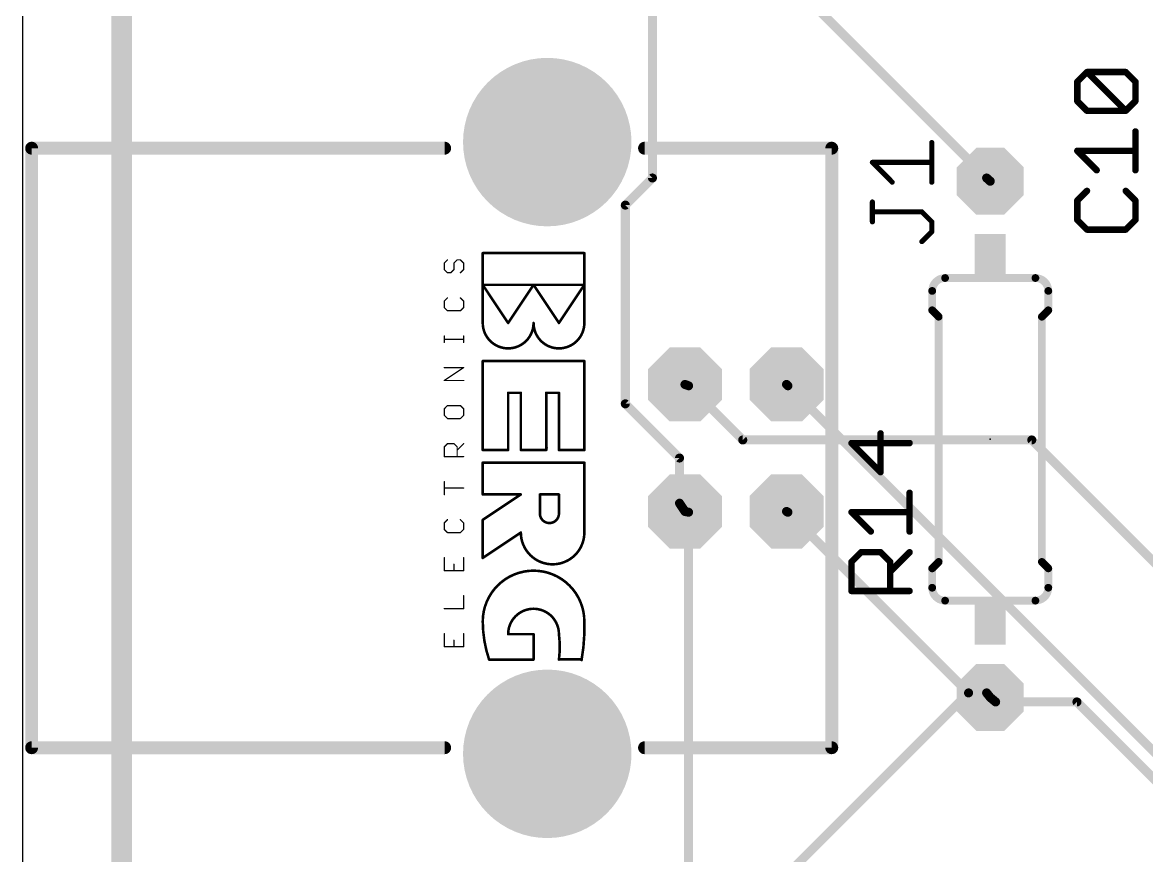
# Model space of a CAD drawing. Extents: x 0 to 100, y 0 to 50.
# Drawn here: x 0.05 to 22.17, y 17.25 to 33.64 of the extents above; entities that cross this region are included whole.
import ezdxf

# ---------------------------------------------------------------- set-up
doc = ezdxf.new("R2010")
doc.units = 0
for name, color, linetype in [('1', 14, 'CONTINUOUS'), ('16', 174, 'CONTINUOUS'), ('17', 94, 'CONTINUOUS'), ('20', 178, 'CONTINUOUS'), ('21', 251, 'CONTINUOUS'), ('23', 178, 'CONTINUOUS'), ('25', 251, 'CONTINUOUS')]:
    doc.layers.add(name, color=color, linetype=linetype)

# ---------------------------------------------------------------- blocks, each defined once
blk = doc.blocks.new('OCTAGONP')
at = {"const_width": 0.5}
blk.add_lwpolyline([(-0.25, -0.1036), (-0.25, 0.1036), (-0.1036, 0.25), (0.1036, 0.25), (0.25, 0.1036), (0.25, -0.1036), (0.1036, -0.25), (-0.1036, -0.25), (-0.25, -0.1036), (-0.25, 0.1036)], dxfattribs=at)
blk = doc.blocks.new('ROUNDP')
at = {"const_width": 0.5}
blk.add_lwpolyline([(0, -0.25, 1), (0, 0.25, 1), (0, -0.25)], format="xyb", dxfattribs=at)
blk = doc.blocks.new('RECT')
blk.add_solid([(-0.5, -0.5), (0.5, -0.5), (-0.5, 0.5), (0.5, 0.5)])

msp = doc.modelspace()

# ---------------------------------------------------------------- linework, layer by layer
at = {"layer": '1', "const_width": 0.1778}
for points in [[(12.446, 36.2712), (12.446, 30.5816)], [(19.0246, 30.5816), (13.5128, 36.0934)], [(12.446, 30.5816), (11.9126, 30.0482)], [(19.0246, 30.5816), (19.096, 30.518)], [(11.9126, 30.0482), (11.9126, 26.1366)], [(15.113, 26.4922), (15.086, 26.518)], [(15.113, 26.4922), (22.4028, 19.2024)], [(11.9126, 26.1366), (12.9794, 25.0698)], [(12.9794, 25.0698), (12.9794, 24.1808)], [(12.9794, 24.1808), (13.086, 24.018)], [(13.1572, 24.003), (13.086, 24.018)], [(13.1572, 13.8684), (13.1572, 24.003)], [(15.113, 24.003), (15.086, 24.018)], [(15.113, 24.003), (18.669, 20.447)], [(18.669, 20.447), (14.7574, 16.5354)], [(18.669, 20.447), (19.0246, 20.447)], [(18.669, 20.447), (19.096, 20.358)], [(19.0246, 20.447), (19.096, 20.358)], [(19.2024, 20.2692), (19.096, 20.358)], [(20.8026, 20.2692), (19.2024, 20.2692)], [(23.6474, 17.4244), (20.8026, 20.2692)]]:
    msp.add_lwpolyline(points, dxfattribs=at)
at = {"layer": '1', "const_width": 0.0889}
for points in [[(12.4016, 30.5816, 1), (12.4904, 30.5816)], [(12.4774, 30.5502, 1), (12.4146, 30.613)], [(19.0542, 30.6148, 1), (18.995, 30.5484)], [(18.9932, 30.5502, 1), (19.056, 30.613)], [(19.0664, 30.4848, 1), (19.1256, 30.5512)], [(11.9571, 30.0482, 1), (11.8682, 30.0482)], [(11.8812, 30.0796, 1), (11.944, 30.0168)], [(15.1167, 26.5501, 1), (15.0553, 26.4859)], [(15.1444, 26.5236, 1), (15.0816, 26.4608)], [(15.0823, 26.4601, 1), (15.1437, 26.5243)], [(11.944, 26.168, 1), (11.8812, 26.1052)], [(11.8682, 26.1366, 1), (11.9571, 26.1366)], [(13.0238, 25.0698, 1), (12.935, 25.0698)], [(12.948, 25.0384, 1), (13.0108, 25.1012)], [(13.0166, 24.2051, 1), (12.9422, 24.1565)], [(12.935, 24.1808, 1), (13.0238, 24.1808)], [(13.0952, 24.0615, 1), (13.0768, 23.9745)], [(13.0488, 23.9937, 1), (13.1232, 24.0423)], [(13.2017, 24.003, 1), (13.1128, 24.003)], [(13.148, 23.9595, 1), (13.1664, 24.0465)], [(15.1076, 24.0569, 1), (15.0644, 23.9791)], [(15.1444, 24.0344, 1), (15.0816, 23.9716)], [(15.0914, 23.9641, 1), (15.1346, 24.0419)], [(18.669, 20.4915, 1), (18.669, 20.4026)], [(18.6781, 20.4905, 1), (18.6599, 20.4035)], [(18.7004, 20.4156, 1), (18.6376, 20.4784)], [(18.6376, 20.4156, 1), (18.7004, 20.4784)], [(19.0593, 20.4748, 1), (18.9899, 20.4192)], [(19.0246, 20.4026, 1), (19.0246, 20.4915)], [(19.1245, 20.3921, 1), (19.0675, 20.3239)], [(19.0613, 20.3302, 1), (19.1307, 20.3858)], [(19.0869, 20.3145, 1), (19.1051, 20.4015)], [(19.2024, 20.3137, 1), (19.2024, 20.2248)], [(20.834, 20.3006, 1), (20.7712, 20.2378)], [(20.8026, 20.2248, 1), (20.8026, 20.3137)], [(19.1739, 20.2351, 1), (19.2309, 20.3033)]]:
    msp.add_lwpolyline(points, format="xyb", dxfattribs=at)
at = {"layer": '16'}
for points, const_width in [([(2, 2), (2, 48)], 0.4064), ([(13.1572, 26.4922), (13.086, 26.518)], 0.1778), ([(13.1572, 26.4922), (14.224, 25.4254)], 0.1778), ([(14.224, 25.4254), (19.9136, 25.4254)], 0.1778), ([(19.9136, 25.4254), (26.1366, 19.2024)], 0.1778)]:
    msp.add_lwpolyline(points, dxfattribs=dict(at, const_width=const_width))
at = {"layer": '16', "const_width": 0.0889}
for points in [[(13.1011, 26.5598, 1), (13.0709, 26.4762)], [(13.1886, 26.5236, 1), (13.1258, 26.4608)], [(13.1421, 26.4504, 1), (13.1723, 26.534)], [(14.224, 25.4699, 1), (14.224, 25.3809)], [(14.1926, 25.394, 1), (14.2554, 25.4568)], [(19.945, 25.4568, 1), (19.8822, 25.394)], [(19.9136, 25.3809, 1), (19.9136, 25.4699)]]:
    msp.add_lwpolyline(points, format="xyb", dxfattribs=at)
at = {"layer": '20'}
msp.add_line((0.046, 50.038), (0.046, 0.038), dxfattribs=at)
at = {"layer": '21'}
for points, const_width in [([(0.226, 31.168), (0.226, 19.368)], 0.254), ([(8.356, 31.168), (0.226, 31.168)], 0.254), ([(15.976, 31.168), (12.291, 31.168)], 0.254), ([(15.976, 19.368), (15.976, 31.168)], 0.254), ([(11.106, 29.103), (9.106, 29.103)], 0.0508), ([(9.106, 29.103), (9.106, 28.478)], 0.0508), ([(11.106, 28.478), (11.106, 29.103)], 0.0508), ([(8.4119, 28.9707), (8.3484, 28.9071)], 0.0254), ([(8.3484, 28.9071), (8.3484, 28.78)], 0.0254), ([(8.3484, 28.78), (8.4119, 28.7165)], 0.0254), ([(8.4755, 28.7165), (8.539, 28.78)], 0.0254), ([(8.539, 28.9071), (8.6026, 28.9707)], 0.0254), ([(8.539, 28.78), (8.539, 28.9071)], 0.0254), ([(8.6026, 28.9707), (8.6661, 28.9707)], 0.0254), ([(8.6661, 28.9707), (8.7297, 28.9071)], 0.0254), ([(8.7297, 28.78), (8.6661, 28.7165)], 0.0254), ([(8.7297, 28.9071), (8.7297, 28.78)], 0.0254), ([(8.4119, 28.7165), (8.4755, 28.7165)], 0.0254), ([(19.985, 28.613), (18.207, 28.613)], 0.1524), ([(9.106, 28.478), (10.106, 28.478)], 0.0508), ([(9.606, 27.728), (9.106, 28.478)], 0.0508), ([(9.106, 27.728), (9.106, 28.478)], 0.0508), ([(10.106, 28.478), (9.606, 27.728)], 0.0508), ([(10.106, 28.478), (11.106, 28.478)], 0.0508), ([(10.606, 27.728), (10.106, 28.478)], 0.0508), ([(11.106, 28.478), (10.606, 27.728)], 0.0508), ([(11.106, 27.728), (11.106, 28.478)], 0.0508), ([(17.953, 28.359), (17.953, 27.978)], 0.1524), ([(20.239, 28.359), (20.239, 27.978)], 0.1524), ([(8.4119, 28.2223), (8.3484, 28.1587)], 0.0254), ([(8.3484, 28.1587), (8.3484, 28.0316)], 0.0254), ([(8.7297, 28.1587), (8.6661, 28.2223)], 0.0254), ([(8.7297, 28.0316), (8.7297, 28.1587)], 0.0254), ([(8.3484, 28.0316), (8.4119, 27.9681)], 0.0254), ([(8.4119, 27.9681), (8.6661, 27.9681)], 0.0254), ([(8.6661, 27.9681), (8.7297, 28.0316)], 0.0254), ([(18.08, 27.851), (17.953, 27.978)], 0.1524), ([(18.08, 27.851), (18.08, 23.025)], 0.1524), ([(20.112, 27.851), (20.239, 27.978)], 0.1524), ([(20.112, 27.851), (20.112, 23.025)], 0.1524), ([(8.3484, 27.3444), (8.3484, 27.4715)], 0.0254), ([(8.7297, 27.3444), (8.7297, 27.4715)], 0.0254), ([(8.7297, 27.4079), (8.3484, 27.4079)], 0.0254), ([(11.106, 26.978), (9.106, 26.978)], 0.0508), ([(9.106, 26.978), (9.106, 25.228)], 0.0508), ([(11.106, 25.228), (11.106, 26.978)], 0.0508), ([(8.3484, 26.596), (8.7297, 26.8502)], 0.0254), ([(8.7297, 26.8502), (8.3484, 26.8502)], 0.0254), ([(8.7297, 26.596), (8.3484, 26.596)], 0.0254), ([(9.606, 25.228), (9.606, 26.353)], 0.0508), ([(9.606, 26.353), (9.856, 26.353)], 0.0508), ([(9.856, 26.353), (9.856, 25.228)], 0.0508), ([(10.356, 25.228), (10.356, 26.353)], 0.0508), ([(10.356, 26.353), (10.606, 26.353)], 0.0508), ([(10.606, 26.353), (10.606, 25.228)], 0.0508), ([(8.4119, 26.1018), (8.3484, 26.0382)], 0.0254), ([(8.6661, 26.1018), (8.4119, 26.1018)], 0.0254), ([(8.7297, 26.0382), (8.6661, 26.1018)], 0.0254), ([(8.3484, 26.0382), (8.3484, 25.9111)], 0.0254), ([(8.3484, 25.9111), (8.4119, 25.8475)], 0.0254), ([(8.6661, 25.8475), (8.7297, 25.9111)], 0.0254), ([(8.7297, 25.9111), (8.7297, 26.0382)], 0.0254), ([(8.4119, 25.8475), (8.6661, 25.8475)], 0.0254), ([(8.3484, 25.2898), (8.4119, 25.3534)], 0.0254), ([(8.3484, 25.0991), (8.3484, 25.2898)], 0.0254), ([(8.4119, 25.3534), (8.539, 25.3534)], 0.0254), ([(8.539, 25.3534), (8.6026, 25.2898)], 0.0254), ([(8.6026, 25.2262), (8.7297, 25.3534)], 0.0254), ([(8.6026, 25.2898), (8.6026, 25.0991)], 0.0254), ([(9.106, 25.228), (9.606, 25.228)], 0.0508), ([(9.856, 25.228), (10.356, 25.228)], 0.0508), ([(10.606, 25.228), (11.106, 25.228)], 0.0508), ([(8.7297, 25.0991), (8.3484, 25.0991)], 0.0254), ([(11.106, 24.978), (9.106, 24.978)], 0.0508), ([(9.106, 24.978), (9.106, 24.353)], 0.0508), ([(11.106, 24.978), (11.106, 23.603)], 0.0508), ([(8.3484, 24.3507), (8.3484, 24.6049)], 0.0254), ([(8.7297, 24.4778), (8.3484, 24.4778)], 0.0254), ([(9.106, 24.353), (9.856, 24.353)], 0.0508), ([(9.856, 24.353), (9.106, 23.853)], 0.0508), ([(10.606, 24.353), (10.231, 24.353)], 0.0508), ([(10.231, 24.353), (10.231, 23.978)], 0.0508), ([(10.606, 24.353), (10.606, 23.978)], 0.0508), ([(8.4119, 23.8565), (8.3484, 23.793)], 0.0254), ([(8.3484, 23.793), (8.3484, 23.6659)], 0.0254), ([(8.3484, 23.6659), (8.4119, 23.6023)], 0.0254), ([(8.7297, 23.793), (8.6661, 23.8565)], 0.0254), ([(8.6661, 23.6023), (8.7297, 23.6659)], 0.0254), ([(8.7297, 23.6659), (8.7297, 23.793)], 0.0254), ([(9.106, 23.853), (9.106, 23.103)], 0.0508), ([(8.4119, 23.6023), (8.6661, 23.6023)], 0.0254), ([(9.106, 23.103), (9.856, 23.603)], 0.0508), ([(8.3484, 23.1081), (8.3484, 22.8539)], 0.0254), ([(8.7297, 22.8539), (8.7297, 23.1081)], 0.0254), ([(18.08, 23.025), (17.953, 22.898)], 0.1524), ([(20.112, 23.025), (20.239, 22.898)], 0.1524), ([(8.3484, 22.8539), (8.7297, 22.8539)], 0.0254), ([(8.539, 22.8539), (8.539, 22.981)], 0.0254), ([(17.953, 22.517), (17.953, 22.898)], 0.1524), ([(20.239, 22.517), (20.239, 22.898)], 0.1524), ([(8.7297, 22.1055), (8.7297, 22.3597)], 0.0254), ([(19.985, 22.263), (18.207, 22.263)], 0.1524), ([(8.3484, 22.1055), (8.7297, 22.1055)], 0.0254), ([(8.3484, 21.6113), (8.3484, 21.3571)], 0.0254), ([(8.539, 21.3571), (8.539, 21.4842)], 0.0254), ([(8.7297, 21.3571), (8.7297, 21.6113)], 0.0254), ([(10.106, 21.603), (9.606, 21.603)], 0.0508), ([(10.106, 21.603), (10.106, 21.103)], 0.0508), ([(8.3484, 21.3571), (8.7297, 21.3571)], 0.0254), ([(10.106, 21.103), (9.231, 21.103)], 0.0508), ([(10.606, 21.108), (11.051, 21.108)], 0.0508), ([(0.226, 19.368), (8.356, 19.368)], 0.254), ([(12.291, 19.368), (15.976, 19.368)], 0.254)]:
    msp.add_lwpolyline(points, dxfattribs=dict(at, const_width=const_width))
for points, const_width in [([(0.2895, 31.168, 1), (0.1625, 31.168)], 0.127), ([(0.226, 31.2315, 1), (0.226, 31.1045)], 0.127), ([(8.356, 31.1045, 1), (8.356, 31.2315)], 0.127), ([(12.291, 31.2315, 1), (12.291, 31.1045)], 0.127), ([(16.0395, 31.168, 1), (15.9125, 31.168)], 0.127), ([(15.976, 31.1045, 1), (15.976, 31.2315)], 0.127), ([(9.106, 29.1157, 1), (9.106, 29.0903)], 0.0254), ([(9.1187, 29.103, 1), (9.0933, 29.103)], 0.0254), ([(11.1187, 29.103, 1), (11.0933, 29.103)], 0.0254), ([(11.106, 29.0903, 1), (11.106, 29.1157)], 0.0254), ([(8.3547, 28.9071, 1), (8.342, 28.9071)], 0.0127), ([(8.3439, 28.9116, 1), (8.3529, 28.9026)], 0.0127), ([(8.3529, 28.7845, 1), (8.3439, 28.7755)], 0.0127), ([(8.342, 28.78, 1), (8.3547, 28.78)], 0.0127), ([(8.4164, 28.9662, 1), (8.4074, 28.9752)], 0.0127), ([(8.5454, 28.9071, 1), (8.5327, 28.9071)], 0.0127), ([(8.5345, 28.9116, 1), (8.5435, 28.9026)], 0.0127), ([(8.5327, 28.78, 1), (8.5454, 28.78)], 0.0127), ([(8.5435, 28.7755, 1), (8.5345, 28.7845)], 0.0127), ([(8.6026, 28.977, 1), (8.6026, 28.9643)], 0.0127), ([(8.6071, 28.9662, 1), (8.5981, 28.9752)], 0.0127), ([(8.6706, 28.9752, 1), (8.6617, 28.9662)], 0.0127), ([(8.6661, 28.9643, 1), (8.6661, 28.977)], 0.0127), ([(8.7361, 28.9071, 1), (8.7234, 28.9071)], 0.0127), ([(8.7234, 28.78, 1), (8.7361, 28.78)], 0.0127), ([(8.7252, 28.9026, 1), (8.7342, 28.9116)], 0.0127), ([(8.7342, 28.7755, 1), (8.7252, 28.7845)], 0.0127), ([(8.4119, 28.7228, 1), (8.4119, 28.7101)], 0.0127), ([(8.4074, 28.712, 1), (8.4164, 28.721)], 0.0127), ([(8.471, 28.721, 1), (8.48, 28.712)], 0.0127), ([(8.4755, 28.7101, 1), (8.4755, 28.7228)], 0.0127), ([(8.6617, 28.721, 1), (8.6706, 28.712)], 0.0127), ([(18.207, 28.613, 0.4142), (17.953, 28.359)], 0.1524), ([(18.207, 28.6511, 1), (18.207, 28.5749)], 0.0762), ([(18.207, 28.5749, 1), (18.207, 28.6511)], 0.0762), ([(20.239, 28.359, 0.4142), (19.985, 28.613)], 0.1524), ([(19.985, 28.6511, 1), (19.985, 28.5749)], 0.0762), ([(19.985, 28.5749, 1), (19.985, 28.6511)], 0.0762), ([(9.106, 28.4907, 1), (9.106, 28.4653)], 0.0254), ([(9.1166, 28.485, 1), (9.0954, 28.471)], 0.0254), ([(9.1187, 28.478, 1), (9.0933, 28.478)], 0.0254), ([(9.0933, 28.478, 1), (9.1187, 28.478)], 0.0254), ([(10.106, 28.4907, 1), (10.106, 28.4653)], 0.0254), ([(10.1166, 28.485, 1), (10.0954, 28.471)], 0.0254), ([(10.1166, 28.471, 1), (10.0954, 28.485)], 0.0254), ([(10.106, 28.4653, 1), (10.106, 28.4907)], 0.0254), ([(11.1187, 28.478, 1), (11.0933, 28.478)], 0.0254), ([(11.0933, 28.478, 1), (11.1187, 28.478)], 0.0254), ([(11.1166, 28.471, 1), (11.0954, 28.485)], 0.0254), ([(11.106, 28.4653, 1), (11.106, 28.4907)], 0.0254), ([(17.9911, 28.359, 1), (17.9149, 28.359)], 0.0762), ([(17.9149, 28.359, 1), (17.9911, 28.359)], 0.0762), ([(20.2771, 28.359, 1), (20.2009, 28.359)], 0.0762), ([(20.2009, 28.359, 1), (20.2771, 28.359)], 0.0762), ([(8.3547, 28.1587, 1), (8.342, 28.1587)], 0.0127), ([(8.3439, 28.1632, 1), (8.3529, 28.1542)], 0.0127), ([(8.4164, 28.2178, 1), (8.4074, 28.2268)], 0.0127), ([(8.6706, 28.2268, 1), (8.6617, 28.2178)], 0.0127), ([(8.7361, 28.1587, 1), (8.7234, 28.1587)], 0.0127), ([(8.7252, 28.1542, 1), (8.7342, 28.1632)], 0.0127), ([(8.3529, 28.0361, 1), (8.3439, 28.0271)], 0.0127), ([(8.342, 28.0316, 1), (8.3547, 28.0316)], 0.0127), ([(8.4119, 27.9744, 1), (8.4119, 27.9617)], 0.0127), ([(8.4074, 27.9636, 1), (8.4164, 27.9725)], 0.0127), ([(8.6617, 27.9725, 1), (8.6706, 27.9636)], 0.0127), ([(8.6661, 27.9617, 1), (8.6661, 27.9744)], 0.0127), ([(8.7234, 28.0316, 1), (8.7361, 28.0316)], 0.0127), ([(8.7342, 28.0271, 1), (8.7252, 28.0361)], 0.0127), ([(17.9149, 27.978, 1), (17.9911, 27.978)], 0.0762), ([(17.9799, 28.0049, 1), (17.9261, 27.9511)], 0.0762), ([(18.1181, 27.851, 1), (18.0419, 27.851)], 0.0762), ([(18.0531, 27.8241, 1), (18.1069, 27.8779)], 0.0762), ([(20.1501, 27.851, 1), (20.0739, 27.851)], 0.0762), ([(20.0851, 27.8779, 1), (20.1389, 27.8241)], 0.0762), ([(20.2009, 27.978, 1), (20.2771, 27.978)], 0.0762), ([(20.2659, 27.9511, 1), (20.2121, 28.0049)], 0.0762), ([(9.106, 27.728, 1), (10.106, 27.728)], 0.0508), ([(9.1187, 27.728, 1), (9.0933, 27.728)], 0.0254), ([(9.0933, 27.728, 1), (9.1187, 27.728)], 0.0254), ([(9.5954, 27.735, 1), (9.6166, 27.721)], 0.0254), ([(9.5954, 27.721, 1), (9.6166, 27.735)], 0.0254), ([(10.106, 27.728, 1), (11.106, 27.728)], 0.0508), ([(10.1187, 27.728, 1), (10.0933, 27.728)], 0.0254), ([(10.1187, 27.728, 1), (10.0933, 27.728)], 0.0254), ([(10.5954, 27.735, 1), (10.6166, 27.721)], 0.0254), ([(10.5954, 27.721, 1), (10.6166, 27.735)], 0.0254), ([(11.1187, 27.728, 1), (11.0933, 27.728)], 0.0254), ([(11.0933, 27.728, 1), (11.1187, 27.728)], 0.0254), ([(8.3547, 27.4715, 1), (8.342, 27.4715)], 0.0127), ([(8.7361, 27.4715, 1), (8.7234, 27.4715)], 0.0127), ([(8.3484, 27.4143, 1), (8.3484, 27.4016)], 0.0127), ([(8.342, 27.3444, 1), (8.3547, 27.3444)], 0.0127), ([(8.7234, 27.3444, 1), (8.7361, 27.3444)], 0.0127), ([(8.7297, 27.4016, 1), (8.7297, 27.4143)], 0.0127), ([(9.106, 26.9907, 1), (9.106, 26.9653)], 0.0254), ([(9.1187, 26.978, 1), (9.0933, 26.978)], 0.0254), ([(11.1187, 26.978, 1), (11.0933, 26.978)], 0.0254), ([(11.106, 26.9653, 1), (11.106, 26.9907)], 0.0254), ([(8.3484, 26.8565, 1), (8.3484, 26.8438)], 0.0127), ([(8.7332, 26.8449, 1), (8.7262, 26.8555)], 0.0127), ([(8.7297, 26.8438, 1), (8.7297, 26.8565)], 0.0127), ([(8.3484, 26.6023, 1), (8.3484, 26.5896)], 0.0127), ([(8.3449, 26.6012, 1), (8.3519, 26.5907)], 0.0127), ([(8.7297, 26.5896, 1), (8.7297, 26.6023)], 0.0127), ([(9.6187, 26.353, 1), (9.5933, 26.353)], 0.0254), ([(9.606, 26.3657, 1), (9.606, 26.3403)], 0.0254), ([(9.8687, 26.353, 1), (9.8433, 26.353)], 0.0254), ([(9.856, 26.3403, 1), (9.856, 26.3657)], 0.0254), ([(10.3687, 26.353, 1), (10.3433, 26.353)], 0.0254), ([(10.356, 26.3657, 1), (10.356, 26.3403)], 0.0254), ([(10.6187, 26.353, 1), (10.5933, 26.353)], 0.0254), ([(10.606, 26.3403, 1), (10.606, 26.3657)], 0.0254), ([(8.4119, 26.1081, 1), (8.4119, 26.0954)], 0.0127), ([(8.4164, 26.0973, 1), (8.4074, 26.1063)], 0.0127), ([(8.6706, 26.1063, 1), (8.6617, 26.0973)], 0.0127), ([(8.6661, 26.0954, 1), (8.6661, 26.1081)], 0.0127), ([(8.3547, 26.0382, 1), (8.342, 26.0382)], 0.0127), ([(8.3439, 26.0427, 1), (8.3529, 26.0337)], 0.0127), ([(8.3529, 25.9156, 1), (8.3439, 25.9066)], 0.0127), ([(8.342, 25.9111, 1), (8.3547, 25.9111)], 0.0127), ([(8.7361, 26.0382, 1), (8.7234, 26.0382)], 0.0127), ([(8.7234, 25.9111, 1), (8.7361, 25.9111)], 0.0127), ([(8.7252, 26.0337, 1), (8.7342, 26.0427)], 0.0127), ([(8.7342, 25.9066, 1), (8.7252, 25.9156)], 0.0127), ([(8.4119, 25.8539, 1), (8.4119, 25.8412)], 0.0127), ([(8.4074, 25.8431, 1), (8.4164, 25.852)], 0.0127), ([(8.6617, 25.852, 1), (8.6706, 25.8431)], 0.0127), ([(8.6661, 25.8412, 1), (8.6661, 25.8539)], 0.0127), ([(8.3547, 25.2898, 1), (8.342, 25.2898)], 0.0127), ([(8.3439, 25.2943, 1), (8.3529, 25.2853)], 0.0127), ([(8.4119, 25.3597, 1), (8.4119, 25.347)], 0.0127), ([(8.4164, 25.3489, 1), (8.4074, 25.3578)], 0.0127), ([(8.5435, 25.3578, 1), (8.5345, 25.3489)], 0.0127), ([(8.539, 25.347, 1), (8.539, 25.3597)], 0.0127), ([(8.6089, 25.2898, 1), (8.5962, 25.2898)], 0.0127), ([(8.5981, 25.2307, 1), (8.6071, 25.2218)], 0.0127), ([(8.5981, 25.2853, 1), (8.6071, 25.2943)], 0.0127), ([(8.7342, 25.3489, 1), (8.7252, 25.3578)], 0.0127), ([(9.106, 25.2407, 1), (9.106, 25.2153)], 0.0254), ([(9.0933, 25.228, 1), (9.1187, 25.228)], 0.0254), ([(9.5933, 25.228, 1), (9.6187, 25.228)], 0.0254), ([(9.606, 25.2153, 1), (9.606, 25.2407)], 0.0254), ([(9.856, 25.2407, 1), (9.856, 25.2153)], 0.0254), ([(9.8433, 25.228, 1), (9.8687, 25.228)], 0.0254), ([(10.3433, 25.228, 1), (10.3687, 25.228)], 0.0254), ([(10.356, 25.2153, 1), (10.356, 25.2407)], 0.0254), ([(10.606, 25.2407, 1), (10.606, 25.2153)], 0.0254), ([(10.5933, 25.228, 1), (10.6187, 25.228)], 0.0254), ([(11.0933, 25.228, 1), (11.1187, 25.228)], 0.0254), ([(11.106, 25.2153, 1), (11.106, 25.2407)], 0.0254), ([(8.3484, 25.1055, 1), (8.3484, 25.0928)], 0.0127), ([(8.342, 25.0991, 1), (8.3547, 25.0991)], 0.0127), ([(8.5962, 25.0991, 1), (8.6089, 25.0991)], 0.0127), ([(8.7297, 25.0928, 1), (8.7297, 25.1055)], 0.0127), ([(9.106, 24.9907, 1), (9.106, 24.9653)], 0.0254), ([(9.1187, 24.978, 1), (9.0933, 24.978)], 0.0254), ([(11.1187, 24.978, 1), (11.0933, 24.978)], 0.0254), ([(11.106, 24.9653, 1), (11.106, 24.9907)], 0.0254), ([(8.3547, 24.6049, 1), (8.342, 24.6049)], 0.0127), ([(8.3484, 24.4842, 1), (8.3484, 24.4715)], 0.0127), ([(8.342, 24.3507, 1), (8.3547, 24.3507)], 0.0127), ([(8.7297, 24.4715, 1), (8.7297, 24.4842)], 0.0127), ([(9.106, 24.3657, 1), (9.106, 24.3403)], 0.0254), ([(9.0933, 24.353, 1), (9.1187, 24.353)], 0.0254), ([(9.863, 24.3424, 1), (9.849, 24.3636)], 0.0254), ([(9.856, 24.3403, 1), (9.856, 24.3657)], 0.0254), ([(10.231, 24.3657, 1), (10.231, 24.3403)], 0.0254), ([(10.2437, 24.353, 1), (10.2183, 24.353)], 0.0254), ([(10.6187, 24.353, 1), (10.5933, 24.353)], 0.0254), ([(10.606, 24.3403, 1), (10.606, 24.3657)], 0.0254), ([(10.231, 23.978, 1), (10.606, 23.978)], 0.0508), ([(10.2437, 23.978, 1), (10.2183, 23.978)], 0.0254), ([(10.2183, 23.978, 1), (10.2437, 23.978)], 0.0254), ([(10.6187, 23.978, 1), (10.5933, 23.978)], 0.0254), ([(10.5933, 23.978, 1), (10.6187, 23.978)], 0.0254), ([(8.3547, 23.793, 1), (8.342, 23.793)], 0.0127), ([(8.3439, 23.7975, 1), (8.3529, 23.7885)], 0.0127), ([(8.3529, 23.6704, 1), (8.3439, 23.6614)], 0.0127), ([(8.4164, 23.852, 1), (8.4074, 23.861)], 0.0127), ([(8.6706, 23.861, 1), (8.6617, 23.852)], 0.0127), ([(8.7361, 23.793, 1), (8.7234, 23.793)], 0.0127), ([(8.7252, 23.7885, 1), (8.7342, 23.7975)], 0.0127), ([(8.7342, 23.6614, 1), (8.7252, 23.6704)], 0.0127), ([(9.1187, 23.853, 1), (9.0933, 23.853)], 0.0254), ([(9.099, 23.8636, 1), (9.113, 23.8424)], 0.0254), ([(8.342, 23.6659, 1), (8.3547, 23.6659)], 0.0127), ([(8.4119, 23.6087, 1), (8.4119, 23.596)], 0.0127), ([(8.4074, 23.5978, 1), (8.4164, 23.6068)], 0.0127), ([(8.6617, 23.6068, 1), (8.6706, 23.5978)], 0.0127), ([(8.6661, 23.596, 1), (8.6661, 23.6087)], 0.0127), ([(8.7234, 23.6659, 1), (8.7361, 23.6659)], 0.0127), ([(9.856, 23.603, 1), (11.106, 23.603)], 0.0508), ([(9.8687, 23.603, 1), (9.8433, 23.603)], 0.0254), ([(9.863, 23.5924, 1), (9.849, 23.6136)], 0.0254), ([(11.1187, 23.603, 1), (11.0933, 23.603)], 0.0254), ([(11.0933, 23.603, 1), (11.1187, 23.603)], 0.0254), ([(8.3547, 23.1081, 1), (8.342, 23.1081)], 0.0127), ([(8.7361, 23.1081, 1), (8.7234, 23.1081)], 0.0127), ([(9.099, 23.1136, 1), (9.113, 23.0924)], 0.0254), ([(9.0933, 23.103, 1), (9.1187, 23.103)], 0.0254), ([(18.0419, 23.025, 1), (18.1181, 23.025)], 0.0762), ([(18.1069, 22.9981, 1), (18.0531, 23.0519)], 0.0762), ([(20.0739, 23.025, 1), (20.1501, 23.025)], 0.0762), ([(20.1389, 23.0519, 1), (20.0851, 22.9981)], 0.0762), ([(8.3484, 22.8602, 1), (8.3484, 22.8475)], 0.0127), ([(8.342, 22.8539, 1), (8.3547, 22.8539)], 0.0127), ([(8.5454, 22.981, 1), (8.5327, 22.981)], 0.0127), ([(8.5327, 22.8539, 1), (8.5454, 22.8539)], 0.0127), ([(8.7234, 22.8539, 1), (8.7361, 22.8539)], 0.0127), ([(8.7297, 22.8475, 1), (8.7297, 22.8602)], 0.0127), ([(11.106, 21.853, 1), (9.106, 21.853)], 0.0508), ([(17.9911, 22.898, 1), (17.9149, 22.898)], 0.0762), ([(17.9261, 22.9249, 1), (17.9799, 22.8711)], 0.0762), ([(20.2771, 22.898, 1), (20.2009, 22.898)], 0.0762), ([(20.2121, 22.8711, 1), (20.2659, 22.9249)], 0.0762), ([(17.953, 22.517, 0.4142), (18.207, 22.263)], 0.1524), ([(17.9911, 22.517, 1), (17.9149, 22.517)], 0.0762), ([(19.985, 22.263, 0.4142), (20.239, 22.517)], 0.1524), ([(20.2771, 22.517, 1), (20.2009, 22.517)], 0.0762), ([(8.7361, 22.3597, 1), (8.7234, 22.3597)], 0.0127), ([(17.9149, 22.517, 1), (17.9911, 22.517)], 0.0762), ([(20.2009, 22.517, 1), (20.2771, 22.517)], 0.0762), ([(10.606, 21.603, 1), (9.606, 21.603)], 0.0508), ([(18.207, 22.3011, 1), (18.207, 22.2249)], 0.0762), ([(18.207, 22.2249, 1), (18.207, 22.3011)], 0.0762), ([(19.985, 22.3011, 1), (19.985, 22.2249)], 0.0762), ([(19.985, 22.2249, 1), (19.985, 22.3011)], 0.0762), ([(8.3484, 22.1118, 1), (8.3484, 22.0991)], 0.0127), ([(8.7234, 22.1055, 1), (8.7361, 22.1055)], 0.0127), ([(8.7297, 22.0991, 1), (8.7297, 22.1118)], 0.0127), ([(9.106, 21.853, 0.0806), (9.231, 21.103)], 0.0508), ([(9.1187, 21.8531, 1), (9.0933, 21.8529)], 0.0254), ([(9.0933, 21.853, 1), (9.1187, 21.853)], 0.0254), ([(11.051, 21.093, 0.0527), (11.106, 21.853)], 0.0508), ([(11.1187, 21.8534, 1), (11.0933, 21.8526)], 0.0254), ([(11.0933, 21.853, 1), (11.1187, 21.853)], 0.0254), ([(8.3547, 21.6113, 1), (8.342, 21.6113)], 0.0127), ([(8.5454, 21.4842, 1), (8.5327, 21.4842)], 0.0127), ([(8.7361, 21.6113, 1), (8.7234, 21.6113)], 0.0127), ([(9.606, 21.6157, 1), (9.606, 21.5903)], 0.0254), ([(9.5933, 21.603, 1), (9.6187, 21.603)], 0.0254), ([(10.1187, 21.603, 1), (10.0933, 21.603)], 0.0254), ([(10.106, 21.5903, 1), (10.106, 21.6157)], 0.0254), ([(10.606, 21.103, 0.0664), (10.606, 21.603)], 0.0508), ([(10.6186, 21.6047, 1), (10.5934, 21.6013)], 0.0254), ([(10.5933, 21.603, 1), (10.6187, 21.603)], 0.0254), ([(8.3484, 21.3634, 1), (8.3484, 21.3507)], 0.0127), ([(8.342, 21.3571, 1), (8.3547, 21.3571)], 0.0127), ([(8.5327, 21.3571, 1), (8.5454, 21.3571)], 0.0127), ([(8.7234, 21.3571, 1), (8.7361, 21.3571)], 0.0127), ([(8.7297, 21.3507, 1), (8.7297, 21.3634)], 0.0127), ([(9.231, 21.1157, 1), (9.231, 21.0903)], 0.0254), ([(9.219, 21.0989, 1), (9.243, 21.1071)], 0.0254), ([(10.0933, 21.103, 1), (10.1187, 21.103)], 0.0254), ([(10.106, 21.0903, 1), (10.106, 21.1157)], 0.0254), ([(10.606, 21.1207, 1), (10.606, 21.0953)], 0.0254), ([(10.5934, 21.1047, 1), (10.6186, 21.1013)], 0.0254), ([(11.0385, 21.0952, 1), (11.0635, 21.0908)], 0.0254), ([(11.051, 21.0953, 1), (11.051, 21.1207)], 0.0254), ([(0.226, 19.4315, 1), (0.226, 19.3045)], 0.127), ([(8.356, 19.3045, 1), (8.356, 19.4315)], 0.127), ([(12.291, 19.4315, 1), (12.291, 19.3045)], 0.127), ([(15.976, 19.3045, 1), (15.976, 19.4315)], 0.127), ([(0.1625, 19.368, 1), (0.2895, 19.368)], 0.127), ([(15.9125, 19.368, 1), (16.0395, 19.368)], 0.127)]:
    msp.add_lwpolyline(points, format="xyb", dxfattribs=dict(at, const_width=const_width))
at = {"layer": '23'}
for p in [(10.376, 25.268), (19.096, 25.438)]:
    msp.add_point(p, dxfattribs=at)
at = {"layer": '25'}
for points, const_width in [([(20.8095, 32.4763), (21.0002, 32.6669)], 0.127), ([(20.8095, 32.095), (20.8095, 32.4763)], 0.127), ([(21.0002, 32.6669), (21.7628, 32.6669)], 0.127), ([(21.7628, 31.9043), (21.0002, 32.6669)], 0.127), ([(21.7628, 32.6669), (21.9535, 32.4763)], 0.127), ([(21.9535, 32.4763), (21.9535, 32.095)], 0.127), ([(21.0002, 31.9043), (20.8095, 32.095)], 0.127), ([(21.9535, 32.095), (21.7628, 31.9043)], 0.127), ([(21.7628, 31.9043), (21.0002, 31.9043)], 0.127), ([(21.9535, 30.7349), (21.9535, 31.4975)], 0.127), ([(17.9452, 30.4994), (17.9452, 31.279)], 0.1016), ([(21.1909, 30.7349), (20.8095, 31.1162)], 0.127), ([(20.8095, 31.1162), (21.9535, 31.1162)], 0.127), ([(17.1656, 30.4994), (16.7758, 30.8892)], 0.1016), ([(16.7758, 30.8892), (17.9452, 30.8892)], 0.1016), ([(21.0002, 30.3282), (20.8095, 30.1375)], 0.127), ([(21.9535, 30.1375), (21.7628, 30.3282)], 0.127), ([(16.7758, 29.7198), (16.7758, 30.1096)], 0.1016), ([(20.8095, 30.1375), (20.8095, 29.7562)], 0.127), ([(21.9535, 29.7562), (21.9535, 30.1375)], 0.127), ([(17.7503, 29.9147), (16.7758, 29.9147)], 0.1016), ([(17.9452, 29.7198), (17.7503, 29.9147)], 0.1016), ([(17.9452, 29.5249), (17.9452, 29.7198)], 0.1016), ([(20.8095, 29.7562), (21.0002, 29.5655)], 0.127), ([(21.7628, 29.5655), (21.9535, 29.7562)], 0.127), ([(17.7503, 29.33), (17.9452, 29.5249)], 0.1016), ([(21.0002, 29.5655), (21.7628, 29.5655)], 0.127), ([(16.9365, 24.7923), (16.9365, 25.5549)], 0.127), ([(17.5085, 25.3643), (16.3645, 25.3643)], 0.127), ([(16.3645, 25.3643), (16.9365, 24.7923)], 0.127), ([(17.5085, 23.6229), (17.5085, 24.3855)], 0.127), ([(16.7459, 23.6229), (16.3645, 24.0042)], 0.127), ([(16.3645, 24.0042), (17.5085, 24.0042)], 0.127), ([(16.3645, 23.0255), (16.5552, 23.2162)], 0.127), ([(16.5552, 23.2162), (16.9365, 23.2162)], 0.127), ([(16.9365, 23.2162), (17.1272, 23.0255)], 0.127), ([(17.1272, 22.8348), (17.5085, 23.2162)], 0.127), ([(16.3645, 22.4535), (16.3645, 23.0255)], 0.127), ([(17.1272, 23.0255), (17.1272, 22.4535)], 0.127), ([(17.5085, 22.4535), (16.3645, 22.4535)], 0.127)]:
    msp.add_lwpolyline(points, dxfattribs=dict(at, const_width=const_width))
for points, const_width in [([(20.8413, 32.4763, 1), (20.7778, 32.4763)], 0.0635), ([(20.7871, 32.4987, 1), (20.832, 32.4538)], 0.0635), ([(21.0002, 32.6987, 1), (21.0002, 32.6352)], 0.0635), ([(21.0226, 32.6894, 1), (20.9777, 32.6445)], 0.0635), ([(21.0226, 32.6445, 1), (20.9777, 32.6894)], 0.0635), ([(21.7853, 32.6894, 1), (21.7404, 32.6445)], 0.0635), ([(21.7628, 32.6352, 1), (21.7628, 32.6987)], 0.0635), ([(21.9853, 32.4763, 1), (21.9218, 32.4763)], 0.0635), ([(21.931, 32.4538, 1), (21.976, 32.4987)], 0.0635), ([(20.832, 32.1174, 1), (20.7871, 32.0725)], 0.0635), ([(20.7778, 32.095, 1), (20.8413, 32.095)], 0.0635), ([(21.9218, 32.095, 1), (21.9853, 32.095)], 0.0635), ([(21.976, 32.0725, 1), (21.931, 32.1174)], 0.0635), ([(21.0002, 31.936, 1), (21.0002, 31.8725)], 0.0635), ([(20.9777, 31.8818, 1), (21.0226, 31.9267)], 0.0635), ([(21.7404, 31.9267, 1), (21.7853, 31.8818)], 0.0635), ([(21.7404, 31.8818, 1), (21.7853, 31.9267)], 0.0635), ([(21.7628, 31.8725, 1), (21.7628, 31.936)], 0.0635), ([(21.9853, 31.4975, 1), (21.9218, 31.4975)], 0.0635), ([(17.9706, 31.279, 1), (17.9198, 31.279)], 0.0508), ([(20.8095, 31.148, 1), (20.8095, 31.0845)], 0.0635), ([(20.832, 31.1387, 1), (20.7871, 31.0938)], 0.0635), ([(21.9535, 31.0845, 1), (21.9535, 31.148)], 0.0635), ([(16.7938, 30.9072, 1), (16.7578, 30.8712)], 0.0508), ([(16.7758, 30.9146, 1), (16.7758, 30.8638)], 0.0508), ([(17.9452, 30.8638, 1), (17.9452, 30.9146)], 0.0508), ([(21.1684, 30.7124, 1), (21.2133, 30.7573)], 0.0635), ([(21.9218, 30.7349, 1), (21.9853, 30.7349)], 0.0635), ([(17.1476, 30.4814, 1), (17.1836, 30.5174)], 0.0508), ([(17.9198, 30.4994, 1), (17.9706, 30.4994)], 0.0508), ([(21.0226, 30.3057, 1), (20.9777, 30.3506)], 0.0635), ([(21.7853, 30.3506, 1), (21.7404, 30.3057)], 0.0635), ([(16.8012, 30.1096, 1), (16.7504, 30.1096)], 0.0508), ([(20.8413, 30.1375, 1), (20.7778, 30.1375)], 0.0635), ([(20.7871, 30.1599, 1), (20.832, 30.115)], 0.0635), ([(21.9853, 30.1375, 1), (21.9218, 30.1375)], 0.0635), ([(21.931, 30.115, 1), (21.976, 30.1599)], 0.0635), ([(16.7758, 29.9401, 1), (16.7758, 29.8893)], 0.0508), ([(17.7683, 29.9327, 1), (17.7323, 29.8967)], 0.0508), ([(17.7503, 29.8893, 1), (17.7503, 29.9401)], 0.0508), ([(16.7504, 29.7198, 1), (16.8012, 29.7198)], 0.0508), ([(17.9706, 29.7198, 1), (17.9198, 29.7198)], 0.0508), ([(17.9272, 29.7018, 1), (17.9632, 29.7378)], 0.0508), ([(20.832, 29.7786, 1), (20.7871, 29.7337)], 0.0635), ([(20.7778, 29.7562, 1), (20.8413, 29.7562)], 0.0635), ([(21.9218, 29.7562, 1), (21.9853, 29.7562)], 0.0635), ([(21.976, 29.7337, 1), (21.931, 29.7786)], 0.0635), ([(17.9198, 29.5249, 1), (17.9706, 29.5249)], 0.0508), ([(17.9632, 29.5069, 1), (17.9272, 29.5429)], 0.0508), ([(21.0002, 29.5972, 1), (21.0002, 29.5338)], 0.0635), ([(20.9777, 29.543, 1), (21.0226, 29.588)], 0.0635), ([(21.7404, 29.588, 1), (21.7853, 29.543)], 0.0635), ([(21.7628, 29.5338, 1), (21.7628, 29.5972)], 0.0635), ([(17.7323, 29.348, 1), (17.7683, 29.312)], 0.0508), ([(16.9683, 25.5549, 1), (16.9048, 25.5549)], 0.0635), ([(16.3645, 25.396, 1), (16.3645, 25.3325)], 0.0635), ([(16.387, 25.3867, 1), (16.3421, 25.3418)], 0.0635), ([(17.5085, 25.3325, 1), (17.5085, 25.396)], 0.0635), ([(16.9048, 24.7923, 1), (16.9683, 24.7923)], 0.0635), ([(16.9141, 24.7698, 1), (16.959, 24.8147)], 0.0635), ([(17.5403, 24.3855, 1), (17.4768, 24.3855)], 0.0635), ([(16.3645, 24.036, 1), (16.3645, 23.9725)], 0.0635), ([(16.387, 24.0267, 1), (16.3421, 23.9818)], 0.0635), ([(17.5085, 23.9725, 1), (17.5085, 24.036)], 0.0635), ([(16.7234, 23.6004, 1), (16.7683, 23.6453)], 0.0635), ([(17.4768, 23.6229, 1), (17.5403, 23.6229)], 0.0635), ([(16.5552, 23.2479, 1), (16.5552, 23.1844)], 0.0635), ([(16.5776, 23.1937, 1), (16.5327, 23.2386)], 0.0635), ([(16.959, 23.2386, 1), (16.9141, 23.1937)], 0.0635), ([(16.9365, 23.1844, 1), (16.9365, 23.2479)], 0.0635), ([(17.531, 23.1937, 1), (17.486, 23.2386)], 0.0635), ([(16.3963, 23.0255, 1), (16.3328, 23.0255)], 0.0635), ([(16.3421, 23.0479, 1), (16.387, 23.003)], 0.0635), ([(17.1589, 23.0255, 1), (17.0954, 23.0255)], 0.0635), ([(17.1047, 23.003, 1), (17.1496, 23.0479)], 0.0635), ([(17.1047, 22.8573, 1), (17.1496, 22.8124)], 0.0635), ([(16.3645, 22.4853, 1), (16.3645, 22.4218)], 0.0635), ([(16.3328, 22.4535, 1), (16.3963, 22.4535)], 0.0635), ([(17.0954, 22.4535, 1), (17.1589, 22.4535)], 0.0635), ([(17.5085, 22.4218, 1), (17.5085, 22.4853)], 0.0635)]:
    msp.add_lwpolyline(points, format="xyb", dxfattribs=dict(at, const_width=const_width))

# ---------------------------------------------------------------- block references
at = {"layer": '17'}
for name, p, xscale, yscale, rotation in [('ROUNDP', (10.376, 31.288), 3.316, 3.316, 270), ('ROUNDP', (10.376, 31.288), 3.316, 3.316, 270), ('OCTAGONP', (19.096, 30.518), 1.3208, 1.3208, 90), ('OCTAGONP', (19.096, 30.518), 1.3208, 1.3208, 90), ('OCTAGONP', (13.086, 26.518), 1.458, 1.458, 270), ('OCTAGONP', (13.086, 26.518), 1.458, 1.458, 270), ('OCTAGONP', (15.086, 26.518), 1.458, 1.458, 270), ('OCTAGONP', (15.086, 26.518), 1.458, 1.458, 270), ('OCTAGONP', (13.086, 24.018), 1.458, 1.458, 270), ('OCTAGONP', (13.086, 24.018), 1.458, 1.458, 270), ('OCTAGONP', (15.086, 24.018), 1.458, 1.458, 270), ('OCTAGONP', (15.086, 24.018), 1.458, 1.458, 270), ('ROUNDP', (10.376, 19.248), 3.316, 3.316, 270), ('ROUNDP', (10.376, 19.248), 3.316, 3.316, 270), ('OCTAGONP', (19.096, 20.358), 1.3208, 1.3208, 90), ('OCTAGONP', (19.096, 20.358), 1.3208, 1.3208, 90)]:
    msp.add_blockref(name, p, dxfattribs=dict(at, xscale=xscale, yscale=yscale, rotation=rotation))
at = {"layer": '21', "xscale": 0.8636, "yscale": 0.6096, "rotation": 90}
for p in [(19.096, 29.0448), (19.096, 21.8312)]:
    msp.add_blockref('RECT', p, dxfattribs=at)

doc.saveas('drawing.dxf')
